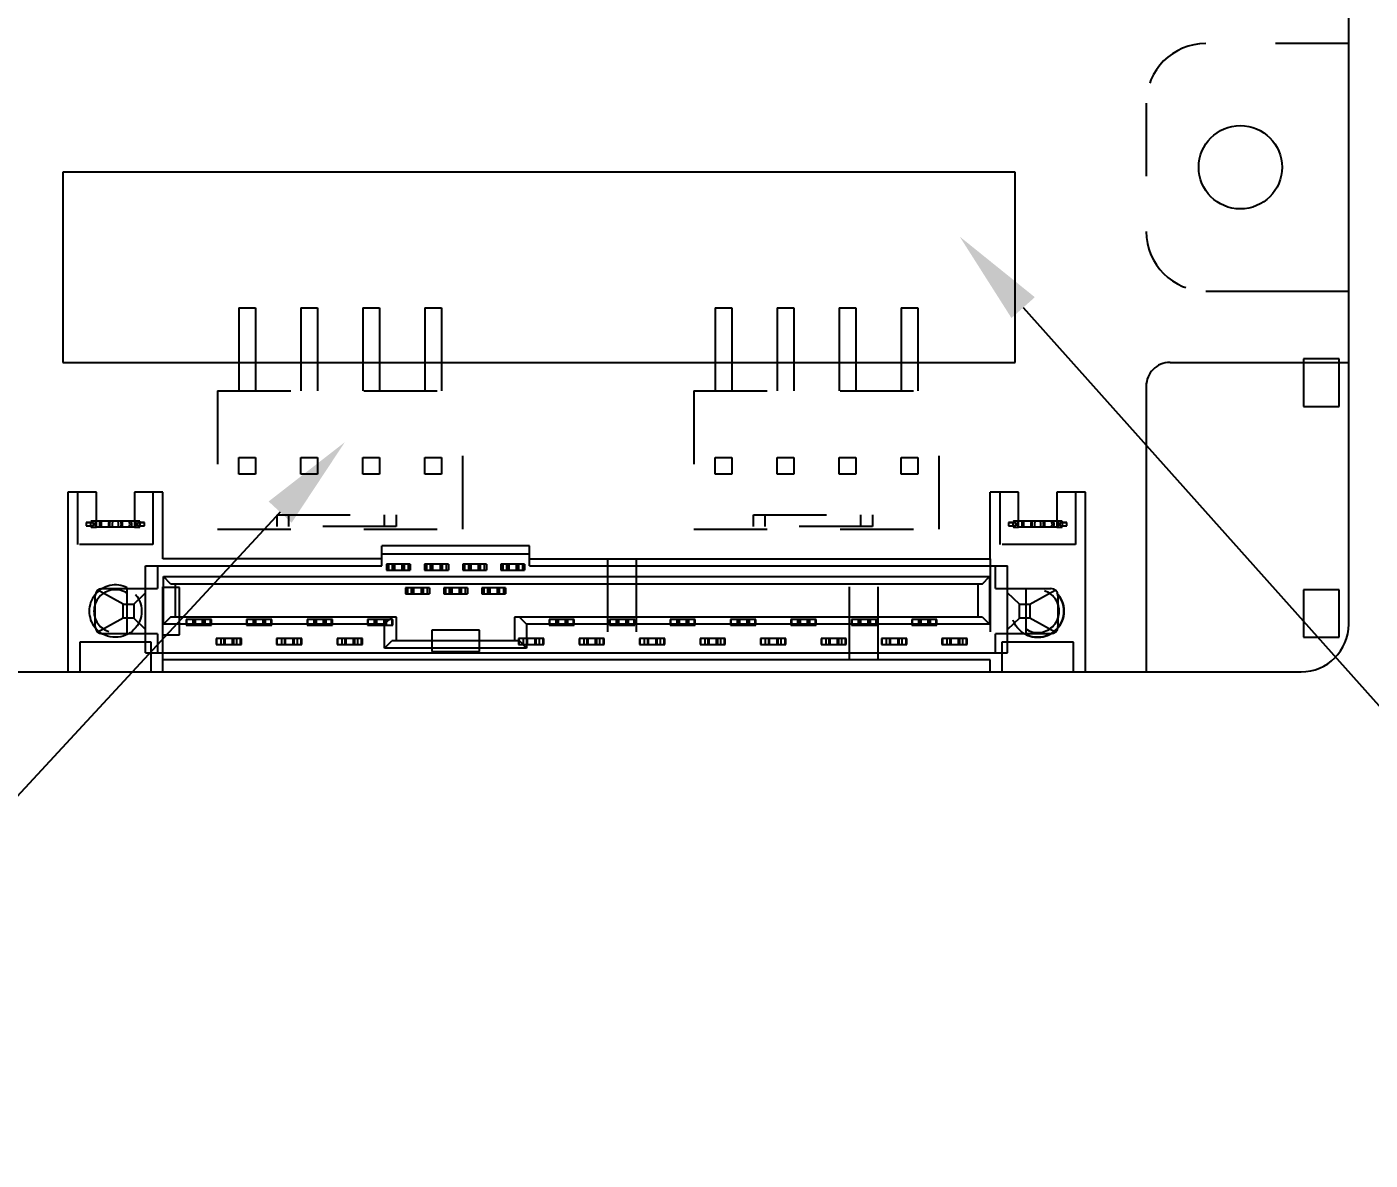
# Model space of a CAD drawing. Header units: millimetres. Extents: x 753 to 1632, y 352 to 973.
# Drawn here: x 1051 to 1107.4, y 583.5 to 631.1 of the extents above; entities that cross this region are included whole.
import ezdxf
from ezdxf import colors
from ezdxf.entities.mleader import LeaderData, LeaderLine
from ezdxf.math import Vec2, Vec3

# ---------------------------------------------------------------- set-up
doc = ezdxf.new("R2010")
doc.units = ezdxf.units.MM
doc.header["$LTSCALE"] = 30.734
doc.linetypes.add('HIDDEN', pattern=[0.2, 0.1, -0.1])
doc.layers.get('0').update_dxf_attribs({"linetype": 'CONTINUOUS'})
doc.layers.add('02___PRT_ALL_AXES', color=7, linetype='CONTINUOUS')
doc.layers.add('DEFAULT_2', color=8, linetype='HIDDEN')
doc.styles.get("Standard").update_dxf_attribs({"font": 'txt', "width": 0.85})

msp = doc.modelspace()

# ---------------------------------------------------------------- linework, layer by layer
at = {"color": 7, "linetype": 'Continuous'}
for p, q in [((1106.52568, 606.00169), (1106.52568, 702.60169)), ((1092.52568, 625.00169), (1052.52568, 625.00169)), ((1052.52568, 625.00169), (1052.52568, 617.00169)), ((1092.52568, 617.00169), (1092.52568, 625.00169)), ((1059.92568, 619.30169), (1060.62568, 619.30169)), ((1059.92568, 619.30169), (1059.92568, 617.00169)), ((1060.62568, 619.30169), (1060.62568, 617.00169)), ((1062.52568, 619.30169), (1063.22568, 619.30169)), ((1062.52568, 619.30169), (1062.52568, 617.00169)), ((1063.22568, 619.30169), (1063.22568, 617.00169)), ((1065.12568, 619.30169), (1065.82568, 619.30169)), ((1065.12568, 619.30169), (1065.12568, 617.00169)), ((1065.82568, 619.30169), (1065.82568, 617.00169)), ((1067.72568, 619.30169), (1068.42568, 619.30169)), ((1067.72568, 619.30169), (1067.72568, 617.00169)), ((1068.42568, 619.30169), (1068.42568, 617.00169)), ((1079.92568, 619.30169), (1080.62568, 619.30169)), ((1079.92568, 619.30169), (1079.92568, 617.00169)), ((1080.62568, 619.30169), (1080.62568, 617.00169)), ((1082.52568, 619.30169), (1083.22568, 619.30169)), ((1082.52568, 619.30169), (1082.52568, 617.00169)), ((1083.22568, 619.30169), (1083.22568, 617.00169)), ((1085.12568, 619.30169), (1085.82568, 619.30169)), ((1085.12568, 619.30169), (1085.12568, 617.00169)), ((1085.82568, 619.30169), (1085.82568, 617.00169)), ((1087.72568, 619.30169), (1088.42568, 619.30169)), ((1087.72568, 619.30169), (1087.72568, 617.00169)), ((1088.42568, 619.30169), (1088.42568, 617.00169)), ((1106.12068, 617.15169), (1104.62068, 617.15169)), ((1104.62068, 617.15169), (1104.62068, 615.15169)), ((1106.12068, 615.15169), (1106.12068, 617.15169)), ((1052.52568, 617.00169), (1092.52568, 617.00169)), ((1104.62068, 615.15169), (1106.12068, 615.15169)), ((1053.93568, 611.55169), (1052.73568, 611.55169)), ((1052.73568, 611.55169), (1052.73568, 604.00169)), ((1053.93568, 610.07669), (1053.93568, 611.55169)), ((1056.72568, 611.55169), (1055.53568, 611.55169)), ((1055.53568, 611.55169), (1055.53568, 610.07669)), ((1056.72568, 608.75169), (1056.72568, 611.55169)), ((1092.66568, 611.55169), (1091.47568, 611.55169)), ((1091.47568, 608.75169), (1091.47568, 611.55169)), ((1092.66568, 610.07669), (1092.66568, 611.55169)), ((1095.46568, 611.55169), (1094.26568, 611.55169)), ((1094.26568, 611.55169), (1094.26568, 610.07669)), ((1095.46568, 604.00169), (1095.46568, 611.55169)), ((1055.31565, 610.32669), (1054.15571, 610.32669)), ((1094.04565, 610.32669), (1092.88571, 610.32669)), ((1053.81068, 610.26962), (1053.51068, 610.26962)), ((1053.51068, 610.26962), (1053.51068, 610.13375)), ((1053.81068, 610.26669), (1053.51068, 610.26669)), ((1053.51068, 610.13669), (1053.81068, 610.13669)), ((1053.51068, 610.13375), (1053.81068, 610.13375)), ((1053.81068, 610.13375), (1053.81068, 610.26962)), ((1055.53568, 610.07669), (1053.93568, 610.07669)), ((1055.96068, 610.26962), (1055.66068, 610.26962)), ((1055.66068, 610.26962), (1055.66068, 610.13375)), ((1055.96068, 610.26669), (1055.66068, 610.26669)), ((1055.66068, 610.13669), (1055.96068, 610.13669)), ((1055.66068, 610.13375), (1055.96068, 610.13375)), ((1055.96068, 610.13375), (1055.96068, 610.26962)), ((1092.54068, 610.26962), (1092.24068, 610.26962)), ((1092.24068, 610.26962), (1092.24068, 610.13375)), ((1092.54068, 610.26669), (1092.24068, 610.26669)), ((1092.24068, 610.13669), (1092.54068, 610.13669)), ((1092.24068, 610.13375), (1092.54068, 610.13375)), ((1092.54068, 610.13375), (1092.54068, 610.26962)), ((1094.26568, 610.07669), (1092.66568, 610.07669)), ((1094.69068, 610.26962), (1094.39068, 610.26962)), ((1094.39068, 610.26962), (1094.39068, 610.13375)), ((1094.69068, 610.26669), (1094.39068, 610.26669)), ((1094.39068, 610.13669), (1094.69068, 610.13669)), ((1094.39068, 610.13375), (1094.69068, 610.13375)), ((1094.69068, 610.13375), (1094.69068, 610.26962)), ((1072.12068, 609.30169), (1065.92068, 609.30169)), ((1065.92068, 608.45169), (1065.92068, 609.30169)), ((1072.12068, 608.45169), (1072.12068, 609.30169)), ((1065.92068, 608.75169), (1056.72568, 608.75169)), ((1072.12068, 608.95169), (1065.92068, 608.95169)), ((1072.12068, 608.75169), (1091.47568, 608.75169)), ((1056.00568, 608.45169), (1065.92068, 608.45169)), ((1056.00568, 604.80169), (1056.00568, 608.45169)), ((1056.50568, 608.45169), (1056.50568, 607.50169)), ((1072.12068, 608.45169), (1092.19568, 608.45169)), ((1091.69568, 607.50169), (1091.69568, 608.45169)), ((1092.19568, 604.80169), (1092.19568, 608.45169)), ((1054.18568, 607.50169), (1056.50568, 607.50169)), ((1056.75568, 608.00169), (1091.44568, 608.00169)), ((1057.05568, 607.70169), (1056.75568, 608.00169)), ((1056.75568, 606.00169), (1056.75568, 608.00169)), ((1057.05568, 607.70169), (1091.14568, 607.70169)), ((1057.25568, 606.30169), (1057.25568, 607.70169)), ((1090.94568, 607.70169), (1090.94568, 606.30169)), ((1091.14568, 607.70169), (1091.44568, 608.00169)), ((1091.44568, 608.00169), (1091.44568, 606.00169)), ((1091.69568, 607.50169), (1094.01568, 607.50169)), ((1053.88568, 605.90169), (1053.88568, 607.20169)), ((1055.06568, 606.85169), (1054.00105, 607.43814)), ((1055.50568, 606.85169), (1056.00568, 607.32079)), ((1092.69568, 606.85169), (1092.19568, 607.32079)), ((1093.13568, 606.85169), (1094.20032, 607.43814)), ((1094.31568, 607.20169), (1094.31568, 605.90169)), ((1106.12068, 607.45169), (1104.62068, 607.45169)), ((1104.62068, 607.45169), (1104.62068, 605.45169)), ((1106.12068, 605.45169), (1106.12068, 607.45169)), ((1055.06568, 606.85169), (1055.50568, 606.85169)), ((1055.06568, 606.25169), (1055.06568, 606.85169)), ((1055.50568, 606.85169), (1055.50568, 606.25169)), ((1092.69568, 606.85169), (1093.13568, 606.85169)), ((1092.69568, 606.25169), (1092.69568, 606.85169)), ((1093.13568, 606.85169), (1093.13568, 606.25169)), ((1055.06568, 606.25169), (1054.00105, 605.66524)), ((1055.50568, 606.25169), (1055.06568, 606.25169)), ((1056.00568, 605.78259), (1055.50568, 606.25169)), ((1057.05568, 606.30169), (1056.75568, 606.00169)), ((1066.04068, 606.00169), (1056.75568, 606.00169)), ((1066.54068, 606.30169), (1057.05568, 606.30169)), ((1066.34068, 606.30169), (1066.04068, 606.00169)), ((1066.04068, 605.00169), (1066.04068, 606.00169)), ((1066.54068, 605.30169), (1066.54068, 606.30169)), ((1091.14568, 606.30169), (1071.50068, 606.30169)), ((1071.50068, 606.30169), (1071.50068, 605.30169)), ((1071.70068, 606.30169), (1072.00068, 606.00169)), ((1091.44568, 606.00169), (1072.00068, 606.00169)), ((1072.00068, 606.00169), (1072.00068, 605.00169)), ((1091.14568, 606.30169), (1091.44568, 606.00169)), ((1092.69568, 606.25169), (1092.19568, 605.78259)), ((1093.13568, 606.25169), (1092.69568, 606.25169)), ((1094.20032, 605.66524), (1093.13568, 606.25169)), ((1056.50568, 605.60169), (1054.18568, 605.60169)), ((1056.50568, 605.60169), (1056.50568, 604.80169)), ((1066.04068, 605.00169), (1066.34068, 605.30169)), ((1071.70068, 605.30169), (1066.34068, 605.30169)), ((1071.70068, 605.30169), (1072.00068, 605.00169)), ((1094.01568, 605.60169), (1091.69568, 605.60169)), ((1091.69568, 604.80169), (1091.69568, 605.60169)), ((1104.62068, 605.45169), (1106.12068, 605.45169)), ((1056.00568, 604.80169), (1092.19568, 604.80169)), ((1072.00068, 605.00169), (1066.04068, 605.00169)), ((1091.47568, 604.50169), (1056.72568, 604.50169)), ((1056.72568, 604.00169), (1056.72568, 604.50169)), ((1091.47568, 604.00169), (1091.47568, 604.50169)), ((1009.02568, 604.00169), (1104.52568, 604.00169))]:
    msp.add_line(p, q, dxfattribs=at)
at = {"color": 1}
for p, q in [((1100.52068, 620.00169), (1106.52568, 620.00169)), ((1099.02068, 617.00169), (1106.52568, 617.00169)), ((1098.02068, 616.00169), (1098.02068, 604.00169))]:
    msp.add_line(p, q, dxfattribs=at)
at = {"color": 7, "linetype": 'Continuous'}
for centre, radius, start, end in [((1054.53568, 610.20169), 0.4, 161.790043, 198.209957), ((1054.93568, 610.20169), 0.4, 341.790043, 18.209957), ((1093.26568, 610.20169), 0.4, 161.790043, 198.209957), ((1093.66568, 610.20169), 0.4, 341.790043, 18.209957), ((1054.18568, 607.20169), 0.3, 90, 180), ((1094.01568, 607.20169), 0.3, 0, 90), ((1054.18568, 605.90169), 0.3, 180, 270), ((1094.01568, 605.90169), 0.3, 270, 0), ((1104.52568, 606.00169), 2, 270, 0)]:
    msp.add_arc(centre, radius, start, end, dxfattribs=at)
at = {"layer": '02___PRT_ALL_AXES', "color": 7, "linetype": 'Continuous'}
msp.add_circle((1101.97568, 625.20169), 1.75, dxfattribs=at)
at = {"layer": '02___PRT_ALL_AXES', "color": 8, "linetype": 'HIDDEN'}
for centre in [(1054.73568, 606.55169), (1093.46568, 606.55169)]:
    msp.add_circle(centre, 1.1, dxfattribs=at)
at = {"layer": 'DEFAULT_2', "color": 1, "linetype": 'HIDDEN'}
for p, q in [((1106.52568, 630.40169), (1100.52068, 630.40169)), ((1098.02068, 627.90169), (1098.02068, 622.50169))]:
    msp.add_line(p, q, dxfattribs=at)
at = {"layer": 'DEFAULT_2', "color": 8, "linetype": 'HIDDEN'}
for p, q in [((1059.92568, 617.00169), (1059.92568, 615.80169)), ((1060.62568, 617.00169), (1060.62568, 615.80169)), ((1062.52568, 617.00169), (1062.52568, 615.80169)), ((1063.22568, 617.00169), (1063.22568, 615.80169)), ((1065.12568, 617.00169), (1065.12568, 615.80169)), ((1065.82568, 617.00169), (1065.82568, 615.80169)), ((1067.72568, 617.00169), (1067.72568, 615.80169)), ((1068.42568, 617.00169), (1068.42568, 615.80169)), ((1079.92568, 617.00169), (1079.92568, 615.80169)), ((1080.62568, 617.00169), (1080.62568, 615.80169)), ((1082.52568, 617.00169), (1082.52568, 615.80169)), ((1083.22568, 617.00169), (1083.22568, 615.80169)), ((1085.12568, 617.00169), (1085.12568, 615.80169)), ((1085.82568, 617.00169), (1085.82568, 615.80169)), ((1087.72568, 617.00169), (1087.72568, 615.80169)), ((1088.42568, 617.00169), (1088.42568, 615.80169)), ((1059.02568, 615.80169), (1069.32568, 615.80169)), ((1059.02568, 615.80169), (1059.02568, 610.00169)), ((1069.32568, 610.00169), (1069.32568, 615.80169)), ((1079.02568, 615.80169), (1089.32568, 615.80169)), ((1079.02568, 615.80169), (1079.02568, 610.00169)), ((1089.32568, 610.00169), (1089.32568, 615.80169)), ((1059.92568, 613.00169), (1060.62568, 613.00169)), ((1059.92568, 612.30169), (1059.92568, 613.00169)), ((1060.62568, 613.00169), (1060.62568, 612.30169)), ((1062.52568, 613.00169), (1063.22568, 613.00169)), ((1062.52568, 612.30169), (1062.52568, 613.00169)), ((1063.22568, 613.00169), (1063.22568, 612.30169)), ((1065.12568, 613.00169), (1065.82568, 613.00169)), ((1065.12568, 612.30169), (1065.12568, 613.00169)), ((1065.82568, 613.00169), (1065.82568, 612.30169)), ((1067.72568, 613.00169), (1068.42568, 613.00169)), ((1067.72568, 612.30169), (1067.72568, 613.00169)), ((1068.42568, 613.00169), (1068.42568, 612.30169)), ((1079.92568, 613.00169), (1080.62568, 613.00169)), ((1079.92568, 612.30169), (1079.92568, 613.00169)), ((1080.62568, 613.00169), (1080.62568, 612.30169)), ((1082.52568, 613.00169), (1083.22568, 613.00169)), ((1082.52568, 612.30169), (1082.52568, 613.00169)), ((1083.22568, 613.00169), (1083.22568, 612.30169)), ((1085.12568, 613.00169), (1085.82568, 613.00169)), ((1085.12568, 612.30169), (1085.12568, 613.00169)), ((1085.82568, 613.00169), (1085.82568, 612.30169)), ((1087.72568, 613.00169), (1088.42568, 613.00169)), ((1087.72568, 612.30169), (1087.72568, 613.00169)), ((1088.42568, 613.00169), (1088.42568, 612.30169)), ((1060.62568, 612.30169), (1059.92568, 612.30169)), ((1063.22568, 612.30169), (1062.52568, 612.30169)), ((1065.82568, 612.30169), (1065.12568, 612.30169)), ((1068.42568, 612.30169), (1067.72568, 612.30169)), ((1080.62568, 612.30169), (1079.92568, 612.30169)), ((1083.22568, 612.30169), (1082.52568, 612.30169)), ((1085.82568, 612.30169), (1085.12568, 612.30169)), ((1088.42568, 612.30169), (1087.72568, 612.30169)), ((1053.15568, 609.35169), (1053.15568, 611.55169)), ((1056.30568, 611.55169), (1056.30568, 609.35169)), ((1091.89568, 609.35169), (1091.89568, 611.55169)), ((1095.04568, 611.55169), (1095.04568, 609.35169)), ((1054.15571, 610.32669), (1053.7158, 610.32669)), ((1055.75556, 610.32669), (1055.31565, 610.32669)), ((1061.52568, 610.60169), (1066.52568, 610.60169)), ((1061.52568, 610.10169), (1061.52568, 610.60169)), ((1062.02568, 610.10169), (1062.02568, 610.60169)), ((1066.02568, 610.60169), (1066.02568, 610.10169)), ((1066.52568, 610.60169), (1066.52568, 610.10169)), ((1081.52568, 610.60169), (1086.52568, 610.60169)), ((1081.52568, 610.10169), (1081.52568, 610.60169)), ((1082.02568, 610.10169), (1082.02568, 610.60169)), ((1086.02568, 610.60169), (1086.02568, 610.10169)), ((1086.52568, 610.60169), (1086.52568, 610.10169)), ((1092.88571, 610.32669), (1092.4458, 610.32669)), ((1094.48556, 610.32669), (1094.04565, 610.32669)), ((1053.7158, 610.07669), (1053.93568, 610.07669)), ((1055.53568, 610.07669), (1055.75556, 610.07669)), ((1059.02568, 610.00169), (1069.32568, 610.00169)), ((1066.52568, 610.10169), (1061.52568, 610.10169)), ((1079.02568, 610.00169), (1089.32568, 610.00169)), ((1086.52568, 610.10169), (1081.52568, 610.10169)), ((1092.4458, 610.07669), (1092.66568, 610.07669)), ((1094.26568, 610.07669), (1094.48556, 610.07669)), ((1056.30568, 609.35169), (1053.15568, 609.35169)), ((1095.04568, 609.35169), (1091.89568, 609.35169)), ((1056.72568, 604.50169), (1056.72568, 608.75169)), ((1075.40568, 608.75169), (1075.40568, 604.50169)), ((1076.60568, 608.75169), (1076.60568, 604.50169)), ((1085.56568, 604.50169), (1085.56568, 608.75169)), ((1086.76568, 604.50169), (1086.76568, 608.75169)), ((1091.47568, 608.75169), (1091.47568, 604.50169)), ((1067.12068, 608.52669), (1066.12068, 608.52669)), ((1066.12068, 608.52669), (1066.12068, 608.27669)), ((1066.12068, 608.27669), (1067.12068, 608.27669)), ((1066.20068, 608.52669), (1066.20068, 608.27669)), ((1066.37068, 608.27669), (1066.37068, 608.52669)), ((1066.42068, 608.27669), (1066.42068, 608.52669)), ((1066.47068, 608.27669), (1066.47068, 608.52669)), ((1066.77068, 608.52669), (1066.77068, 608.27669)), ((1066.82068, 608.52669), (1066.82068, 608.27669)), ((1066.87068, 608.27669), (1066.87068, 608.52669)), ((1067.04068, 608.27669), (1067.04068, 608.52669)), ((1067.12068, 608.52669), (1067.12068, 608.27669)), ((1068.72068, 608.52669), (1067.72068, 608.52669)), ((1067.72068, 608.52669), (1067.72068, 608.27669)), ((1067.72068, 608.27669), (1068.72068, 608.27669)), ((1067.80068, 608.52669), (1067.80068, 608.27669)), ((1067.97068, 608.27669), (1067.97068, 608.52669)), ((1068.02068, 608.27669), (1068.02068, 608.52669)), ((1068.07068, 608.27669), (1068.07068, 608.52669)), ((1068.37068, 608.52669), (1068.37068, 608.27669)), ((1068.42068, 608.52669), (1068.42068, 608.27669)), ((1068.47068, 608.27669), (1068.47068, 608.52669)), ((1068.64068, 608.27669), (1068.64068, 608.52669)), ((1068.72068, 608.52669), (1068.72068, 608.27669)), ((1070.32068, 608.52669), (1069.32068, 608.52669)), ((1069.32068, 608.52669), (1069.32068, 608.27669)), ((1069.32068, 608.27669), (1070.32068, 608.27669)), ((1069.40068, 608.52669), (1069.40068, 608.27669)), ((1069.57068, 608.27669), (1069.57068, 608.52669)), ((1069.62068, 608.27669), (1069.62068, 608.52669)), ((1069.67068, 608.27669), (1069.67068, 608.52669)), ((1069.97068, 608.52669), (1069.97068, 608.27669)), ((1070.02068, 608.52669), (1070.02068, 608.27669)), ((1070.07068, 608.27669), (1070.07068, 608.52669)), ((1070.24068, 608.27669), (1070.24068, 608.52669)), ((1070.32068, 608.52669), (1070.32068, 608.27669)), ((1071.92068, 608.52669), (1070.92068, 608.52669)), ((1070.92068, 608.52669), (1070.92068, 608.27669)), ((1070.92068, 608.27669), (1071.92068, 608.27669)), ((1071.00068, 608.52669), (1071.00068, 608.27669)), ((1071.17068, 608.27669), (1071.17068, 608.52669)), ((1071.22068, 608.27669), (1071.22068, 608.52669)), ((1071.27068, 608.27669), (1071.27068, 608.52669)), ((1071.57068, 608.52669), (1071.57068, 608.27669)), ((1071.62068, 608.52669), (1071.62068, 608.27669)), ((1071.67068, 608.27669), (1071.67068, 608.52669)), ((1071.84068, 608.27669), (1071.84068, 608.52669)), ((1071.92068, 608.52669), (1071.92068, 608.27669)), ((1055.23568, 605.57189), (1055.23568, 607.53148)), ((1057.42568, 607.55169), (1056.72568, 607.55169)), ((1057.42568, 605.55169), (1057.42568, 607.55169)), ((1067.92068, 607.52669), (1066.92068, 607.52669)), ((1066.92068, 607.52669), (1066.92068, 607.27669)), ((1067.00068, 607.52669), (1067.00068, 607.27669)), ((1067.17068, 607.27669), (1067.17068, 607.52669)), ((1067.22068, 607.27669), (1067.22068, 607.52669)), ((1067.27068, 607.27669), (1067.27068, 607.52669)), ((1067.57068, 607.52669), (1067.57068, 607.27669)), ((1067.62068, 607.52669), (1067.62068, 607.27669)), ((1067.67068, 607.27669), (1067.67068, 607.52669)), ((1067.84068, 607.27669), (1067.84068, 607.52669)), ((1067.92068, 607.52669), (1067.92068, 607.27669)), ((1069.52068, 607.52669), (1068.52068, 607.52669)), ((1068.52068, 607.52669), (1068.52068, 607.27669)), ((1068.60068, 607.52669), (1068.60068, 607.27669)), ((1068.77068, 607.27669), (1068.77068, 607.52669)), ((1068.82068, 607.27669), (1068.82068, 607.52669)), ((1068.87068, 607.27669), (1068.87068, 607.52669)), ((1069.17068, 607.52669), (1069.17068, 607.27669)), ((1069.22068, 607.52669), (1069.22068, 607.27669)), ((1069.27068, 607.27669), (1069.27068, 607.52669)), ((1069.44068, 607.27669), (1069.44068, 607.52669)), ((1069.52068, 607.52669), (1069.52068, 607.27669)), ((1071.12068, 607.52669), (1070.12068, 607.52669)), ((1070.12068, 607.52669), (1070.12068, 607.27669)), ((1070.20068, 607.52669), (1070.20068, 607.27669)), ((1070.37068, 607.27669), (1070.37068, 607.52669)), ((1070.42068, 607.27669), (1070.42068, 607.52669)), ((1070.47068, 607.27669), (1070.47068, 607.52669)), ((1070.77068, 607.52669), (1070.77068, 607.27669)), ((1070.82068, 607.52669), (1070.82068, 607.27669)), ((1070.87068, 607.27669), (1070.87068, 607.52669)), ((1071.04068, 607.27669), (1071.04068, 607.52669)), ((1071.12068, 607.52669), (1071.12068, 607.27669)), ((1092.96568, 607.53148), (1092.96568, 605.57189)), ((1066.92068, 607.27669), (1067.92068, 607.27669)), ((1068.52068, 607.27669), (1069.52068, 607.27669)), ((1070.12068, 607.27669), (1071.12068, 607.27669)), ((1058.76568, 606.20669), (1057.70568, 606.20669)), ((1057.70568, 606.20669), (1057.70568, 605.95669)), ((1057.70568, 605.95669), (1058.76568, 605.95669)), ((1057.73568, 605.95669), (1057.73568, 606.20669)), ((1057.98568, 606.20669), (1057.98568, 605.95669)), ((1058.03568, 606.20669), (1058.03568, 605.95669)), ((1058.08568, 606.20669), (1058.08568, 605.95669)), ((1058.38568, 606.20669), (1058.38568, 605.95669)), ((1058.43568, 606.20669), (1058.43568, 605.95669)), ((1058.48568, 606.20669), (1058.48568, 605.95669)), ((1058.73568, 605.95669), (1058.73568, 606.20669)), ((1058.76568, 605.95669), (1058.76568, 606.20669)), ((1061.30568, 606.20669), (1060.24568, 606.20669)), ((1060.24568, 606.20669), (1060.24568, 605.95669)), ((1060.24568, 605.95669), (1061.30568, 605.95669)), ((1060.27568, 605.95669), (1060.27568, 606.20669)), ((1060.52568, 606.20669), (1060.52568, 605.95669)), ((1060.57568, 606.20669), (1060.57568, 605.95669)), ((1060.62568, 606.20669), (1060.62568, 605.95669)), ((1060.92568, 606.20669), (1060.92568, 605.95669)), ((1060.97568, 606.20669), (1060.97568, 605.95669)), ((1061.02568, 606.20669), (1061.02568, 605.95669)), ((1061.27568, 605.95669), (1061.27568, 606.20669)), ((1061.30568, 605.95669), (1061.30568, 606.20669)), ((1063.84568, 606.20669), (1062.78568, 606.20669)), ((1062.78568, 606.20669), (1062.78568, 605.95669)), ((1062.78568, 605.95669), (1063.84568, 605.95669)), ((1062.81568, 605.95669), (1062.81568, 606.20669)), ((1063.06568, 606.20669), (1063.06568, 605.95669)), ((1063.11568, 606.20669), (1063.11568, 605.95669)), ((1063.16568, 606.20669), (1063.16568, 605.95669)), ((1063.46568, 606.20669), (1063.46568, 605.95669)), ((1063.51568, 606.20669), (1063.51568, 605.95669)), ((1063.56568, 606.20669), (1063.56568, 605.95669)), ((1063.81568, 605.95669), (1063.81568, 606.20669)), ((1063.84568, 605.95669), (1063.84568, 606.20669)), ((1066.38568, 606.20669), (1065.32568, 606.20669)), ((1065.32568, 606.20669), (1065.32568, 605.95669)), ((1065.32568, 605.95669), (1066.38568, 605.95669)), ((1065.35568, 605.95669), (1065.35568, 606.20669)), ((1065.60568, 606.20669), (1065.60568, 605.95669)), ((1065.65568, 606.20669), (1065.65568, 605.95669)), ((1065.70568, 606.20669), (1065.70568, 605.95669)), ((1066.00568, 606.20669), (1066.00568, 605.95669)), ((1066.05568, 606.20669), (1066.05568, 605.95669)), ((1066.10568, 606.20669), (1066.10568, 605.95669)), ((1066.35568, 605.95669), (1066.35568, 606.20669)), ((1066.38568, 605.95669), (1066.38568, 606.20669)), ((1074.00568, 606.20669), (1072.94568, 606.20669)), ((1072.94568, 606.20669), (1072.94568, 605.95669)), ((1072.94568, 605.95669), (1074.00568, 605.95669)), ((1072.97568, 605.95669), (1072.97568, 606.20669)), ((1073.22568, 606.20669), (1073.22568, 605.95669)), ((1073.27568, 606.20669), (1073.27568, 605.95669)), ((1073.32568, 606.20669), (1073.32568, 605.95669)), ((1073.62568, 606.20669), (1073.62568, 605.95669)), ((1073.67568, 606.20669), (1073.67568, 605.95669)), ((1073.72568, 606.20669), (1073.72568, 605.95669)), ((1073.97568, 605.95669), (1073.97568, 606.20669)), ((1074.00568, 605.95669), (1074.00568, 606.20669)), ((1076.54568, 606.20669), (1075.48568, 606.20669)), ((1075.48568, 606.20669), (1075.48568, 605.95669)), ((1075.48568, 605.95669), (1076.54568, 605.95669)), ((1075.51568, 605.95669), (1075.51568, 606.20669)), ((1075.76568, 606.20669), (1075.76568, 605.95669)), ((1075.81568, 606.20669), (1075.81568, 605.95669)), ((1075.86568, 606.20669), (1075.86568, 605.95669)), ((1076.16568, 606.20669), (1076.16568, 605.95669)), ((1076.21568, 606.20669), (1076.21568, 605.95669)), ((1076.26568, 606.20669), (1076.26568, 605.95669)), ((1076.51568, 605.95669), (1076.51568, 606.20669)), ((1076.54568, 605.95669), (1076.54568, 606.20669)), ((1079.08568, 606.20669), (1078.02568, 606.20669)), ((1078.02568, 606.20669), (1078.02568, 605.95669)), ((1078.02568, 605.95669), (1079.08568, 605.95669)), ((1078.05568, 605.95669), (1078.05568, 606.20669)), ((1078.30568, 606.20669), (1078.30568, 605.95669)), ((1078.35568, 606.20669), (1078.35568, 605.95669)), ((1078.40568, 606.20669), (1078.40568, 605.95669)), ((1078.70568, 606.20669), (1078.70568, 605.95669)), ((1078.75568, 606.20669), (1078.75568, 605.95669)), ((1078.80568, 606.20669), (1078.80568, 605.95669)), ((1079.05568, 605.95669), (1079.05568, 606.20669)), ((1079.08568, 605.95669), (1079.08568, 606.20669)), ((1081.62568, 606.20669), (1080.56568, 606.20669)), ((1080.56568, 606.20669), (1080.56568, 605.95669)), ((1080.56568, 605.95669), (1081.62568, 605.95669)), ((1080.59568, 605.95669), (1080.59568, 606.20669)), ((1080.84568, 606.20669), (1080.84568, 605.95669)), ((1080.89568, 606.20669), (1080.89568, 605.95669)), ((1080.94568, 606.20669), (1080.94568, 605.95669)), ((1081.24568, 606.20669), (1081.24568, 605.95669)), ((1081.29568, 606.20669), (1081.29568, 605.95669)), ((1081.34568, 606.20669), (1081.34568, 605.95669)), ((1081.59568, 605.95669), (1081.59568, 606.20669)), ((1081.62568, 605.95669), (1081.62568, 606.20669)), ((1084.16568, 606.20669), (1083.10568, 606.20669)), ((1083.10568, 606.20669), (1083.10568, 605.95669)), ((1083.10568, 605.95669), (1084.16568, 605.95669)), ((1083.13568, 605.95669), (1083.13568, 606.20669)), ((1083.38568, 606.20669), (1083.38568, 605.95669)), ((1083.43568, 606.20669), (1083.43568, 605.95669)), ((1083.48568, 606.20669), (1083.48568, 605.95669)), ((1083.78568, 606.20669), (1083.78568, 605.95669)), ((1083.83568, 606.20669), (1083.83568, 605.95669)), ((1083.88568, 606.20669), (1083.88568, 605.95669)), ((1084.13568, 605.95669), (1084.13568, 606.20669)), ((1084.16568, 605.95669), (1084.16568, 606.20669)), ((1086.70568, 606.20669), (1085.64568, 606.20669)), ((1085.64568, 606.20669), (1085.64568, 605.95669)), ((1085.64568, 605.95669), (1086.70568, 605.95669)), ((1085.67568, 605.95669), (1085.67568, 606.20669)), ((1085.92568, 606.20669), (1085.92568, 605.95669)), ((1085.97568, 606.20669), (1085.97568, 605.95669)), ((1086.02568, 606.20669), (1086.02568, 605.95669)), ((1086.32568, 606.20669), (1086.32568, 605.95669)), ((1086.37568, 606.20669), (1086.37568, 605.95669)), ((1086.42568, 606.20669), (1086.42568, 605.95669)), ((1086.67568, 605.95669), (1086.67568, 606.20669)), ((1086.70568, 605.95669), (1086.70568, 606.20669)), ((1089.23568, 606.20669), (1088.17568, 606.20669)), ((1088.17568, 606.20669), (1088.17568, 605.95669)), ((1088.17568, 605.95669), (1089.23568, 605.95669)), ((1088.20568, 605.95669), (1088.20568, 606.20669)), ((1088.45568, 606.20669), (1088.45568, 605.95669)), ((1088.50568, 606.20669), (1088.50568, 605.95669)), ((1088.55568, 606.20669), (1088.55568, 605.95669)), ((1088.85568, 606.20669), (1088.85568, 605.95669)), ((1088.90568, 606.20669), (1088.90568, 605.95669)), ((1088.95568, 606.20669), (1088.95568, 605.95669)), ((1089.20568, 605.95669), (1089.20568, 606.20669)), ((1089.23568, 605.95669), (1089.23568, 606.20669)), ((1056.23568, 605.25169), (1053.23568, 605.25169)), ((1053.23568, 605.25169), (1053.23568, 604.00169)), ((1056.23568, 604.00169), (1056.23568, 605.25169)), ((1056.72568, 605.55169), (1057.42568, 605.55169)), ((1060.02568, 605.40669), (1058.96568, 605.40669)), ((1058.96568, 605.40669), (1058.96568, 605.15669)), ((1058.99568, 605.15669), (1058.99568, 605.40669)), ((1059.16568, 605.40669), (1059.16568, 605.15669)), ((1059.29568, 605.40669), (1059.29568, 605.15669)), ((1059.34568, 605.15669), (1059.34568, 605.40669)), ((1059.64568, 605.40669), (1059.64568, 605.15669)), ((1059.69568, 605.40669), (1059.69568, 605.15669)), ((1059.82568, 605.40669), (1059.82568, 605.15669)), ((1059.99568, 605.15669), (1059.99568, 605.40669)), ((1060.02568, 605.15669), (1060.02568, 605.40669)), ((1062.56568, 605.40669), (1061.50568, 605.40669)), ((1061.50568, 605.40669), (1061.50568, 605.15669)), ((1061.53568, 605.15669), (1061.53568, 605.40669)), ((1061.70568, 605.40669), (1061.70568, 605.15669)), ((1061.83568, 605.40669), (1061.83568, 605.15669)), ((1061.88568, 605.15669), (1061.88568, 605.40669)), ((1062.18568, 605.40669), (1062.18568, 605.15669)), ((1062.23568, 605.40669), (1062.23568, 605.15669)), ((1062.36568, 605.40669), (1062.36568, 605.15669)), ((1062.53568, 605.15669), (1062.53568, 605.40669)), ((1062.56568, 605.15669), (1062.56568, 605.40669)), ((1065.10568, 605.40669), (1064.04568, 605.40669)), ((1064.04568, 605.40669), (1064.04568, 605.15669)), ((1064.07568, 605.15669), (1064.07568, 605.40669)), ((1064.24568, 605.40669), (1064.24568, 605.15669)), ((1064.37568, 605.40669), (1064.37568, 605.15669)), ((1064.42568, 605.15669), (1064.42568, 605.40669)), ((1064.72568, 605.40669), (1064.72568, 605.15669)), ((1064.77568, 605.40669), (1064.77568, 605.15669)), ((1064.90568, 605.40669), (1064.90568, 605.15669)), ((1065.07568, 605.15669), (1065.07568, 605.40669)), ((1065.10568, 605.15669), (1065.10568, 605.40669)), ((1070.02068, 605.75169), (1068.02068, 605.75169)), ((1068.02068, 605.75169), (1068.02068, 604.85169)), ((1070.02068, 604.85169), (1070.02068, 605.75169)), ((1072.72568, 605.40669), (1071.66568, 605.40669)), ((1071.66568, 605.40669), (1071.66568, 605.15669)), ((1071.69568, 605.15669), (1071.69568, 605.40669)), ((1071.86568, 605.40669), (1071.86568, 605.15669)), ((1071.99568, 605.40669), (1071.99568, 605.15669)), ((1072.04568, 605.15669), (1072.04568, 605.40669)), ((1072.34568, 605.40669), (1072.34568, 605.15669)), ((1072.39568, 605.40669), (1072.39568, 605.15669)), ((1072.52568, 605.40669), (1072.52568, 605.15669)), ((1072.69568, 605.15669), (1072.69568, 605.40669)), ((1072.72568, 605.15669), (1072.72568, 605.40669)), ((1075.26568, 605.40669), (1074.20568, 605.40669)), ((1074.20568, 605.40669), (1074.20568, 605.15669)), ((1074.23568, 605.15669), (1074.23568, 605.40669)), ((1074.40568, 605.40669), (1074.40568, 605.15669)), ((1074.53568, 605.40669), (1074.53568, 605.15669)), ((1074.58568, 605.15669), (1074.58568, 605.40669)), ((1074.88568, 605.40669), (1074.88568, 605.15669)), ((1074.93568, 605.40669), (1074.93568, 605.15669)), ((1075.06568, 605.40669), (1075.06568, 605.15669)), ((1075.23568, 605.15669), (1075.23568, 605.40669)), ((1075.26568, 605.15669), (1075.26568, 605.40669)), ((1077.80568, 605.40669), (1076.74568, 605.40669)), ((1076.74568, 605.40669), (1076.74568, 605.15669)), ((1076.77568, 605.15669), (1076.77568, 605.40669)), ((1076.94568, 605.40669), (1076.94568, 605.15669)), ((1077.07568, 605.40669), (1077.07568, 605.15669)), ((1077.12568, 605.15669), (1077.12568, 605.40669)), ((1077.42568, 605.40669), (1077.42568, 605.15669)), ((1077.47568, 605.40669), (1077.47568, 605.15669)), ((1077.60568, 605.40669), (1077.60568, 605.15669)), ((1077.77568, 605.15669), (1077.77568, 605.40669)), ((1077.80568, 605.15669), (1077.80568, 605.40669)), ((1080.34568, 605.40669), (1079.28568, 605.40669)), ((1079.28568, 605.40669), (1079.28568, 605.15669)), ((1079.31568, 605.15669), (1079.31568, 605.40669)), ((1079.48568, 605.40669), (1079.48568, 605.15669)), ((1079.61568, 605.40669), (1079.61568, 605.15669)), ((1079.66568, 605.15669), (1079.66568, 605.40669)), ((1079.96568, 605.40669), (1079.96568, 605.15669)), ((1080.01568, 605.40669), (1080.01568, 605.15669)), ((1080.14568, 605.40669), (1080.14568, 605.15669)), ((1080.31568, 605.15669), (1080.31568, 605.40669)), ((1080.34568, 605.15669), (1080.34568, 605.40669)), ((1082.88568, 605.40669), (1081.82568, 605.40669)), ((1081.82568, 605.40669), (1081.82568, 605.15669)), ((1081.85568, 605.15669), (1081.85568, 605.40669)), ((1082.02568, 605.40669), (1082.02568, 605.15669)), ((1082.15568, 605.40669), (1082.15568, 605.15669)), ((1082.20568, 605.15669), (1082.20568, 605.40669)), ((1082.50568, 605.40669), (1082.50568, 605.15669)), ((1082.55568, 605.40669), (1082.55568, 605.15669)), ((1082.68568, 605.40669), (1082.68568, 605.15669)), ((1082.85568, 605.15669), (1082.85568, 605.40669)), ((1082.88568, 605.15669), (1082.88568, 605.40669)), ((1085.42568, 605.40669), (1084.36568, 605.40669)), ((1084.36568, 605.40669), (1084.36568, 605.15669)), ((1084.39568, 605.15669), (1084.39568, 605.40669)), ((1084.56568, 605.40669), (1084.56568, 605.15669)), ((1084.69568, 605.40669), (1084.69568, 605.15669)), ((1084.74568, 605.15669), (1084.74568, 605.40669)), ((1085.04568, 605.40669), (1085.04568, 605.15669)), ((1085.09568, 605.40669), (1085.09568, 605.15669)), ((1085.22568, 605.40669), (1085.22568, 605.15669)), ((1085.39568, 605.15669), (1085.39568, 605.40669)), ((1085.42568, 605.15669), (1085.42568, 605.40669)), ((1087.96568, 605.40669), (1086.90568, 605.40669)), ((1086.90568, 605.40669), (1086.90568, 605.15669)), ((1086.93568, 605.15669), (1086.93568, 605.40669)), ((1087.10568, 605.40669), (1087.10568, 605.15669)), ((1087.23568, 605.40669), (1087.23568, 605.15669)), ((1087.28568, 605.15669), (1087.28568, 605.40669)), ((1087.58568, 605.40669), (1087.58568, 605.15669)), ((1087.63568, 605.40669), (1087.63568, 605.15669)), ((1087.76568, 605.40669), (1087.76568, 605.15669)), ((1087.93568, 605.15669), (1087.93568, 605.40669)), ((1087.96568, 605.15669), (1087.96568, 605.40669)), ((1090.50568, 605.40669), (1089.44568, 605.40669)), ((1089.44568, 605.40669), (1089.44568, 605.15669)), ((1089.47568, 605.15669), (1089.47568, 605.40669)), ((1089.64568, 605.40669), (1089.64568, 605.15669)), ((1089.77568, 605.40669), (1089.77568, 605.15669)), ((1089.82568, 605.15669), (1089.82568, 605.40669)), ((1090.12568, 605.40669), (1090.12568, 605.15669)), ((1090.17568, 605.40669), (1090.17568, 605.15669)), ((1090.30568, 605.40669), (1090.30568, 605.15669)), ((1090.47568, 605.15669), (1090.47568, 605.40669)), ((1090.50568, 605.15669), (1090.50568, 605.40669)), ((1094.96568, 605.25169), (1091.96568, 605.25169)), ((1091.96568, 605.25169), (1091.96568, 604.00169)), ((1094.96568, 604.00169), (1094.96568, 605.25169)), ((1058.96568, 605.15669), (1060.02568, 605.15669)), ((1061.50568, 605.15669), (1062.56568, 605.15669)), ((1064.04568, 605.15669), (1065.10568, 605.15669)), ((1068.02068, 604.85169), (1070.02068, 604.85169)), ((1071.66568, 605.15669), (1072.72568, 605.15669)), ((1074.20568, 605.15669), (1075.26568, 605.15669)), ((1076.74568, 605.15669), (1077.80568, 605.15669)), ((1079.28568, 605.15669), (1080.34568, 605.15669)), ((1081.82568, 605.15669), (1082.88568, 605.15669)), ((1084.36568, 605.15669), (1085.42568, 605.15669)), ((1086.90568, 605.15669), (1087.96568, 605.15669)), ((1089.44568, 605.15669), (1090.50568, 605.15669))]:
    msp.add_line(p, q, dxfattribs=at)
at = {"layer": 'DEFAULT_2', "color": 1, "linetype": 'HIDDEN'}
for centre, radius, start, end in [((1100.52068, 627.90169), 2.5, 90, 180), ((1100.52068, 622.50169), 2.5, 180, 270), ((1099.02068, 616.00169), 1, 90, 180)]:
    msp.add_arc(centre, radius, start, end, dxfattribs=at)
at = {"layer": 'DEFAULT_2', "color": 8, "linetype": 'HIDDEN'}
for centre, radius, start, end in [((1054.09568, 610.20169), 0.4, 161.790043, 198.209957), ((1054.88568, 610.20169), 0.4, 161.790043, 198.209957), ((1054.58568, 610.20169), 0.4, 341.790043, 18.209957), ((1055.37568, 610.20169), 0.4, 341.790043, 18.209957), ((1092.82568, 610.20169), 0.4, 161.790043, 198.209957), ((1093.61568, 610.20169), 0.4, 161.790043, 198.209957), ((1093.31568, 610.20169), 0.4, 341.790043, 18.209957), ((1094.10568, 610.20169), 0.4, 341.790043, 18.209957), ((1054.73568, 606.55169), 1.1, 62.964308, 297.035692), ((1093.46568, 606.55169), 1.1, 242.964308, 117.035692), ((1054.73568, 606.55169), 0.9, 56.251011, 303.748989), ((1093.46568, 606.55169), 0.9, 236.251011, 123.748989)]:
    msp.add_arc(centre, radius, start, end, dxfattribs=at)
for centre, start_param, end_param in [((1055.11024, 610.20169), 2.82376895, 3.45941636), ((1054.36112, 610.20169), -0.3178237, 0.3178237), ((1093.84024, 610.20169), 9.10695426, 9.74260166), ((1093.09112, 610.20169), -0.3178237, 0.3178237)]:
    msp.add_ellipse(centre, major_axis=(0.50956, 0), ratio=0.78499618, start_param=start_param, end_param=end_param, dxfattribs=at)
for points, start_tangent, end_tangent in [([(1053.90584, 610.32669), (1053.88969, 610.20169)], (-0.2562948, -0.96659866), (0, -1)), ([(1054.07504, 610.32669), (1054.06554, 610.265), (1054.07504, 610.07669)], (-0.20397118, -0.97897689), (0.20397118, -0.97897689)), ([(1054.46303, 610.32669), (1054.44688, 610.20169)], (-0.2562948, -0.96659866), (0, -1)), ([(1055.00834, 610.32669), (1055.02448, 610.20169)], (0.2562948, -0.96659866), (0, -1)), ([(1055.39633, 610.32669), (1055.40582, 610.265), (1055.39633, 610.07669)], (0.20397118, -0.97897689), (-0.20397118, -0.97897689)), ([(1055.56552, 610.32669), (1055.58167, 610.20169)], (0.2562948, -0.96659866), (0, -1)), ([(1092.63584, 610.32669), (1092.61969, 610.20169)], (-0.2562948, -0.96659866), (0, -1)), ([(1092.80504, 610.32669), (1092.79554, 610.265), (1092.80504, 610.07669)], (-0.20397118, -0.97897689), (0.20397118, -0.97897689)), ([(1093.19303, 610.32669), (1093.17688, 610.20169)], (-0.2562948, -0.96659866), (0, -1)), ([(1093.73834, 610.32669), (1093.75448, 610.20169)], (0.2562948, -0.96659866), (0, -1)), ([(1094.12633, 610.32669), (1094.13582, 610.265), (1094.12633, 610.07669)], (0.20397118, -0.97897689), (-0.20397118, -0.97897689)), ([(1094.29552, 610.32669), (1094.31167, 610.20169)], (0.2562948, -0.96659866), (0, -1)), ([(1053.88969, 610.20169), (1053.90584, 610.07669)], (0, -1), (0.2562948, -0.96659866)), ([(1054.44688, 610.20169), (1054.46303, 610.07669)], (0, -1), (0.2562948, -0.96659866)), ([(1055.02448, 610.20169), (1055.00834, 610.07669)], (0, -1), (-0.2562948, -0.96659866)), ([(1055.58167, 610.20169), (1055.56552, 610.07669)], (0, -1), (-0.2562948, -0.96659866)), ([(1092.61969, 610.20169), (1092.63584, 610.07669)], (0, -1), (0.2562948, -0.96659866)), ([(1093.17688, 610.20169), (1093.19303, 610.07669)], (0, -1), (0.2562948, -0.96659866)), ([(1093.75448, 610.20169), (1093.73834, 610.07669)], (0, -1), (-0.2562948, -0.96659866)), ([(1094.31167, 610.20169), (1094.29552, 610.07669)], (0, -1), (-0.2562948, -0.96659866))]:
    msp.add_spline(points, degree=3, dxfattribs=dict(at, start_tangent=start_tangent, end_tangent=end_tangent))

# ---------------------------------------------------------------- leaders
at = {"color": 6}
ml = msp.add_multileader_mtext('Standard', dxfattribs=at)
ml.set_content('{\\fSimSun|b0|i0|c134|p2;通风位}', color=6)
ml.set_leader_properties()
ml.build(insert=Vec2(0, 0))
ml.multileader.update_dxf_attribs({"text_right_attachment_type": 6, "dogleg_length": 0.36})
ctx = ml.context
ctx.base_point, ctx.plane_origin = Vec3(1122.54313, 586.45664), Vec3(1090.19035, 622.28867)
ctx.right_attachment = 6
notes = []
notes.append((ctx, [(0, (1, 1, 0), (1122.18313, 586.45664), (1, 0), 0.36, [(0, [(1090.19035, 622.28867)], 0, [])])]))
ctx.mtext.insert, ctx.mtext.flow_direction = Vec3(1124.54313, 588.73442), 5
ml = msp.add_multileader_mtext('Standard', dxfattribs=at)
ml.set_content('4PIN{\\fSimSun|b0|i0|c134|p2;风扇接口}', color=6)
ml.set_leader_properties()
ml.build(insert=Vec2(0, 0))
ml.multileader.update_dxf_attribs({"text_right_attachment_type": 6, "dogleg_length": 0.36})
ctx = ml.context
ctx.base_point, ctx.plane_origin = Vec3(1003.08943, 588.0141), Vec3(1064.36918, 613.65034)
ctx.right_attachment, ctx.text_align_type = 6, 2
notes.append((ctx, [(0, (1, 1, 0), (1038.54055, 585.72521), (-1, 0), 0.36, [(0, [(1064.36918, 613.65034)], 0, [])])]))
ctx.mtext.insert, ctx.mtext.alignment, ctx.mtext.flow_direction = Vec3(1036.18055, 590.30299), 3, 5
for ctx, leaders in notes:
    for number, flags, end, landing, length, lines in leaders:
        leader = LeaderData()
        leader.index, (leader.has_last_leader_line, leader.has_dogleg_vector, leader.attachment_direction) = number, flags
        leader.last_leader_point, leader.dogleg_vector, leader.dogleg_length = Vec3(end), Vec3(landing), length
        for number, points, colour, breaks in lines:
            line = LeaderLine()
            line.index, line.vertices, line.color, line.breaks = number, Vec3.list(points), colors.encode_raw_color(colour), breaks
            leader.lines.append(line)
        ctx.leaders.append(leader)

doc.saveas('drawing.dxf')
